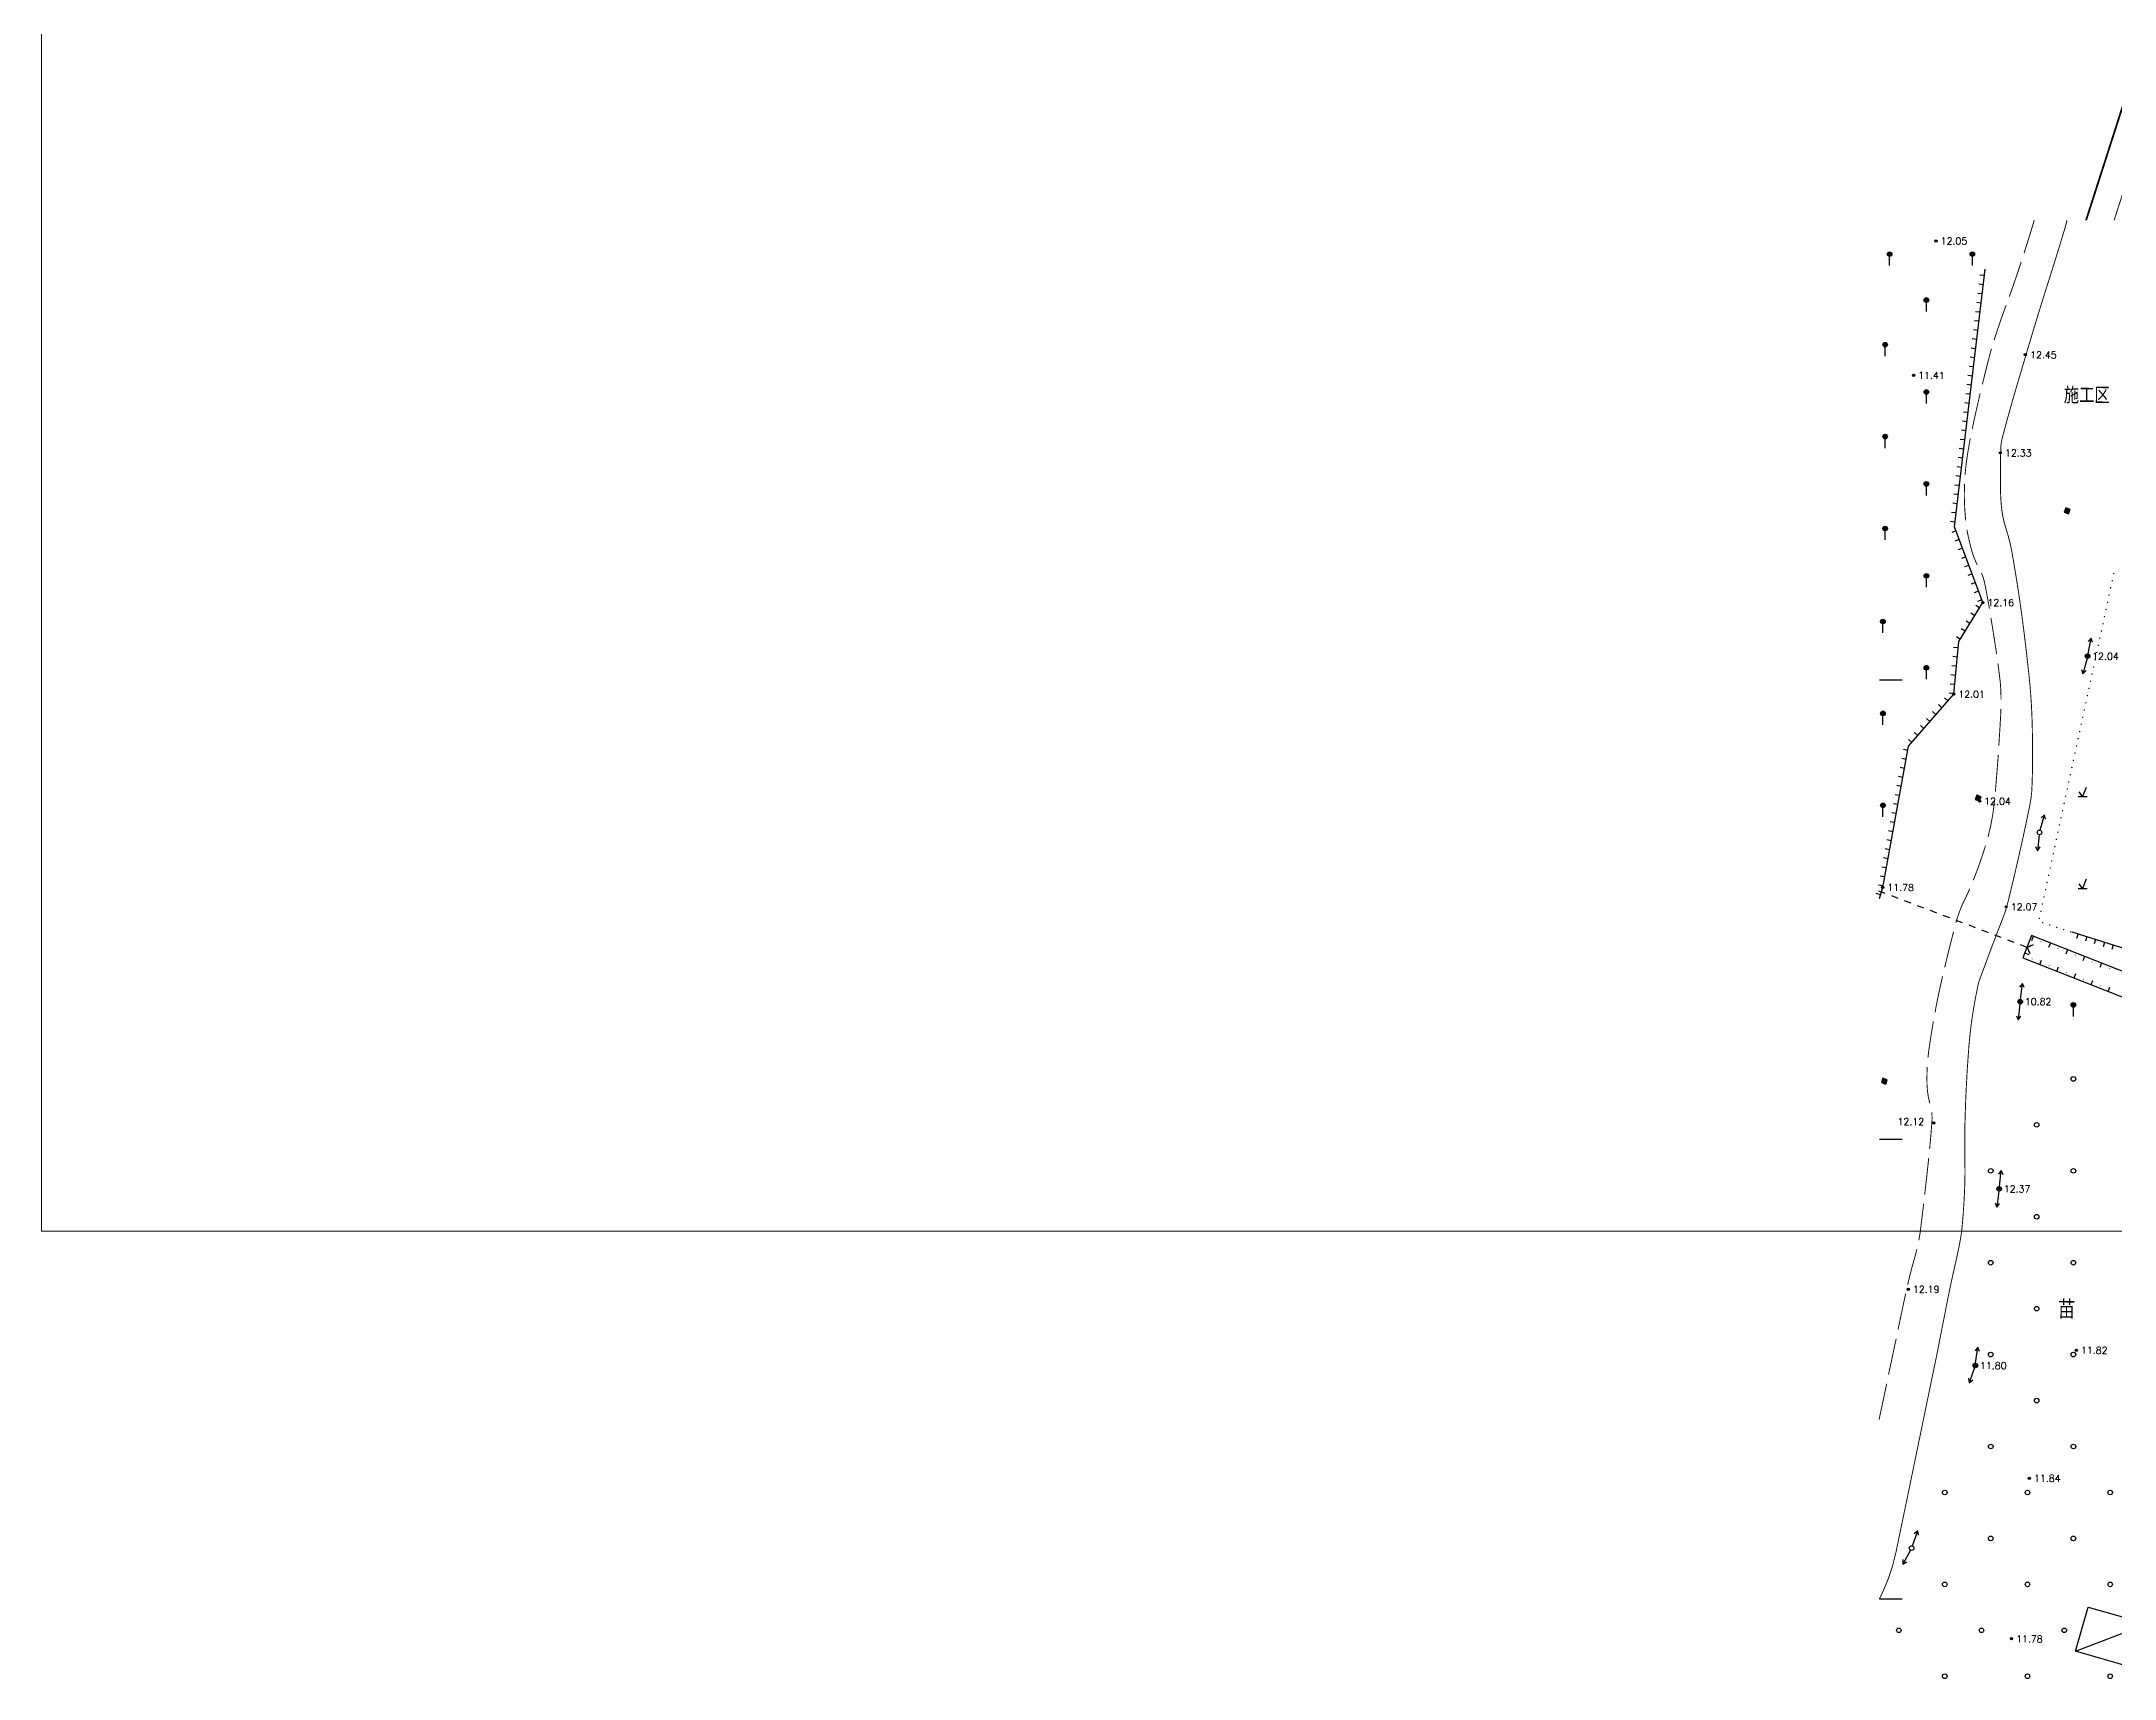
# Model space of a CAD drawing. Extents: x 396500 to 398250, y 1005980 to 1008200.
# Drawn here: x 396550 to 396775.6, y 1006041.3 to 1006219.5 of the extents above; entities that cross this region are included whole.
import ezdxf

# ---------------------------------------------------------------- set-up
doc = ezdxf.new("R2010")
doc.units = 0
doc.header["$LTSCALE"] = 0.5
for name, pattern in [('$RECOVER_080108151758-3', [0]), ('X2', [10, 8, -2]), ('XX82', [10, 8, -2])]:
    doc.linetypes.add(name, pattern=pattern)
doc.layers.get('0').update_dxf_attribs({"linetype": 'CONTINUOUS'})
for name, color, linetype in [('21', 6, 'CONTINUOUS'), ('44', 9, 'CONTINUOUS'), ('45', 9, 'CONTINUOUS'), ('46', 9, 'CONTINUOUS'), ('51', 2, 'CONTINUOUS'), ('84', 42, 'CONTINUOUS'), ('91', 3, 'CONTINUOUS'), ('92', 3, 'CONTINUOUS'), ('93', 3, 'CONTINUOUS'), ('96', 3, 'CONTINUOUS'), ('DLSS', 4, 'CONTINUOUS'), ('ELEVATION', 7, 'CONTINUOUS'), ('POINTCODE', 7, 'CONTINUOUS')]:
    doc.layers.add(name, color=color, linetype=linetype)
doc.layers.add('绘图层', color=6, linetype='CONTINUOUS', lineweight=5)
doc.styles.add('细等线', font='txt.shx', dxfattribs={"bigfont": 'ht.shx'})

# ---------------------------------------------------------------- blocks, each defined once
blk = doc.blocks.new('B919')
blk.add_hatch(color=256).paths.add_polyline_path([(0.5, 2.5, 1), (-0.5, 2.5, 1)])
at = {"linetype": 'Continuous'}
blk.add_line((0, 0), (0, 2), dxfattribs=at)
blk.add_circle((0, 2.5), 0.5)
blk = doc.blocks.new('B8211')
blk.add_hatch(color=256).paths.add_polyline_path([(0.25, 0, 1), (-0.25, 0, 1)])
blk.add_circle((0, 0), 0.25)
blk = doc.blocks.new('B2372')
blk.add_hatch(color=256).paths.add_polyline_path([(0, 0), (1, 0), (1, 1), (0, 1)])
blk.add_lwpolyline([(0, 0), (1, 0), (1, 1), (0, 1)], close=True)
blk = doc.blocks.new('B935')
at = {"linetype": 'Continuous'}
blk.add_circle((0, 0), 0.5, dxfattribs=at)
blk = doc.blocks.new('B914')
at = {"linetype": 'Continuous'}
for p, q in [((-1, 0), (1, 0)), ((0, 0), (-0.75, 1)), ((0.75, 2), (0, 0))]:
    blk.add_line(p, q, dxfattribs=at)

msp = doc.modelspace()

# ---------------------------------------------------------------- linework, layer by layer
at = {"layer": '21', "color": 6, "linetype": 'Continuous'}
msp.add_lwpolyline([(396777.61, 1006042.5), (396771.36, 1006044.29), (396772.73, 1006049.08), (396779.13, 1006047.26)], close=True, dxfattribs=at)
msp.add_lwpolyline([(396771.36, 1006044.29), (396779.13, 1006047.26)], dxfattribs=at)
at = {"layer": '44', "color": 9, "linetype": 'Continuous', "const_width": 0.1}
msp.add_lwpolyline([(396770.42, 1006200, -0.016538), (396770.19, 1006199.12, -0.005271), (396768.43, 1006193.42, 0.004816), (396766.5, 1006187.17, 0.000673), (396765.93, 1006185.26, 0.000344), (396764.82, 1006181.5, 0.006657), (396763.42, 1006176.49, 0.036626), (396763.24, 1006175.56, 0.019425), (396763.22, 1006175.34, 0.003397), (396763.19, 1006174.08, 0.012011), (396763.19, 1006170.33, 0.023982), (396763.33, 1006168.46, 0.049298), (396763.78, 1006166.44, -0.036843), (396764.45, 1006163.76, -0.005367), (396765.12, 1006159.68, -0.005472), (396765.68, 1006155.67, -0.004936), (396766.21, 1006151.17, -0.008134), (396766.47, 1006148.43, -0.013297), (396766.64, 1006144.92, -0.00967), (396766.66, 1006140.09, -0.005168), (396766.61, 1006138.39, -0.01295), (396766.57, 1006137.71, -0.027272), (396766.39, 1006136.44, -0.006357), (396765.24, 1006131.07, -0.004625), (396763.95, 1006125.63, -0.027239), (396763.68, 1006124.72, -0.004685), (396763.1, 1006123.19, 0.002613), (396762.05, 1006120.44, 0.000799), (396761.2, 1006118.14, 0.002212), (396760.89, 1006117.31, 0.033284), (396760.74, 1006116.77, 0.009209), (396760.35, 1006114.79, 0.02457), (396759.74, 1006110.09, 0.013727), (396759.31, 1006101.62, 0.01114), (396759.31, 1006097.5, -0.015522), (396759.28, 1006094.55, -0.012343), (396759.02, 1006090.61, -0.025589), (396758.75, 1006088.72, -0.009093), (396758.2, 1006086.14, 0.008089), (396757.57, 1006083.24, 0.001244), (396756.53, 1006077.96, -0.002773), (396756.06, 1006075.6, -0.000298), (396755.73, 1006074.03, -0.000034), (396752.87, 1006060.18, -0.000289), (396752.4, 1006057.93, -0.000221), (396751.79, 1006054.98, -0.056448), (396750.43, 1006050.88, -0.001948), (396750, 1006049.96)], format="xyb", dxfattribs=at)
at = {"layer": '44', "color": 9, "linetype": 'XX82', "const_width": 0.1}
for points in [[(396766.86, 1006200, 0.001363), (396766.71, 1006199.52, -0.004727), (396765.75, 1006196.42)], [(396765.44, 1006195.47, -0.000659), (396765.3, 1006195.04, -0.006855), (396764.14, 1006191.68, -0.006855)], [(396763.79, 1006190.74, -0.000689), (396763.67, 1006190.41, 0.013218), (396762.53, 1006187.08, 0.000713), (396762.49, 1006186.96, 0.000713)], [(396762.2, 1006186.01, 0.006614), (396761.89, 1006184.87, 0.003495), (396761.21, 1006182.13, 0.003495)], [(396760.97, 1006181.16, 0.001344), (396760.73, 1006180.1, 0.005971), (396760.1, 1006177.26, 0.005971)], [(396759.9, 1006176.28, 0.00998), (396759.56, 1006174.3, 0.019088), (396759.34, 1006172.45, 0.001018), (396759.33, 1006172.32, 0.001018)], [(396759.28, 1006171.32, 0.007826), (396759.25, 1006170.3, 0.016442), (396759.29, 1006168.71, 0.013437), (396759.4, 1006167.33, 0.013437)], [(396759.53, 1006166.34, 0.010857), (396759.67, 1006165.62, 0.018483), (396760.09, 1006163.93, 0.048317), (396760.65, 1006162.51, 0.048317)], [(396761.11, 1006161.62, -0.046774), (396761.42, 1006160.69, -0.010526), (396761.58, 1006159.93, -0.003401), (396761.98, 1006157.73, -0.003401)], [(396762.14, 1006156.74, -0.005327), (396762.76, 1006152.79, -0.005327)], [(396762.9, 1006151.8, -0.001862), (396763.08, 1006150.41, -0.030878), (396763.24, 1006148.11, -0.002163), (396763.24, 1006147.82, -0.002163)], [(396763.23, 1006146.82, -0.005418), (396763.2, 1006146.09, -0.003025), (396763, 1006142.82, -0.003025)], [(396762.94, 1006141.83, -0.001343), (396762.83, 1006140.38, -0.002772), (396762.66, 1006138.24, -0.000898), (396762.63, 1006137.84, -0.000898)], [(396762.53, 1006136.84, -0.000511), (396762.51, 1006136.62, -0.040941), (396761.83, 1006132.91, -0.040941)], [(396761.55, 1006131.95, -0.022287), (396760.22, 1006128.18, -0.022287)], [(396759.83, 1006127.26, -0.001833), (396759.7, 1006126.96, -0.011929), (396759.26, 1006126.02, 0.015701), (396758.93, 1006125.3, 0.033499), (396758.33, 1006123.56, 0.033499)], [(396758.08, 1006122.59, 0.006035), (396757.11, 1006118.71, 0.006035)], [(396756.88, 1006117.74, 0.000794), (396756.76, 1006117.22, 0.009807), (396756.06, 1006113.82, 0.009807)], [(396755.88, 1006112.84, 0.008907), (396755.39, 1006109.72, 0.009455), (396755.29, 1006108.88, 0.009455)], [(396755.21, 1006107.88, 0.022278), (396755.19, 1006105.9, 0.057031), (396755.49, 1006103.91, 0.057031)], [(396755.7, 1006102.94, -0.044986), (396755.73, 1006102.1, -0.007993), (396755.56, 1006099.91, -0.00103), (396755.47, 1006098.95, -0.00103)], [(396755.37, 1006097.95, -0.002233), (396755.15, 1006095.88, -0.000805), (396754.93, 1006093.98, -0.000805)], [(396754.82, 1006092.98, -0.001169), (396754.49, 1006090.23, -0.01461), (396754.35, 1006089.31, -0.003194), (396754.3, 1006089.02, -0.003194)], [(396754.09, 1006088.04, -0.012312), (396753.8, 1006086.96, 0.015178), (396753.08, 1006084.17, 0.015178)], [(396752.86, 1006083.2, 0.000636), (396752.03, 1006079.28, 0.000636)], [(396751.83, 1006078.3, 0.000016), (396751.81, 1006078.21, -0.000161), (396751, 1006074.39, -0.000161)], [(396750.8, 1006073.41, -0.000165), (396749.97, 1006069.5, -0.000165)]]:
    msp.add_lwpolyline(points, format="xyb", dxfattribs=at)
at = {"layer": '45', "color": 9, "linetype": 'Continuous'}
for points in [[(396750.65, 1006126.74), (396749.95, 1006127.01)], [(396752.05, 1006126.21), (396751.35, 1006126.48)], [(396753.45, 1006125.68), (396752.75, 1006125.94)], [(396754.85, 1006125.14), (396754.15, 1006125.41)], [(396756.26, 1006124.61), (396755.55, 1006124.88)], [(396757.66, 1006124.08), (396756.96, 1006124.34)], [(396759.06, 1006123.55), (396758.36, 1006123.81)], [(396760.46, 1006123.01), (396759.76, 1006123.28)], [(396761.86, 1006122.48), (396761.16, 1006122.75)], [(396763.27, 1006121.95), (396762.57, 1006122.21)], [(396764.67, 1006121.42), (396763.97, 1006121.68)], [(396766.07, 1006120.88), (396766.76, 1006121.19)], [(396766.07, 1006120.88), (396765.37, 1006121.15)], [(396766.07, 1006120.88), (396766.38, 1006120.2)]]:
    msp.add_lwpolyline(points, dxfattribs=at)
at = {"layer": '51', "color": 2, "linetype": 'Continuous'}
for points in [[(396772.71, 1006152.81), (396773.05, 1006154.53)], [(396773.21, 1006154.06), (396773.05, 1006154.53), (396772.72, 1006154.15)], [(396772.01, 1006151.12), (396772.14, 1006150.64), (396772.49, 1006150.99)], [(396772.6, 1006152.33), (396772.14, 1006150.64)], [(396767.49, 1006133.63), (396767.96, 1006135.32)], [(396768.08, 1006134.84), (396767.96, 1006135.32), (396767.6, 1006134.97)], [(396767.4, 1006133.14), (396767.2, 1006131.4)], [(396767, 1006131.86), (396767.2, 1006131.4), (396767.5, 1006131.81)], [(396765.76, 1006116.5), (396765.56, 1006116.96), (396765.26, 1006116.56)], [(396765.36, 1006115.22), (396765.56, 1006116.96)], [(396765.3, 1006114.72), (396765.11, 1006112.99)], [(396764.91, 1006113.44), (396765.11, 1006112.99), (396765.4, 1006113.39)], [(396763.47, 1006096.14), (396763.27, 1006096.6), (396762.97, 1006096.19)], [(396763.07, 1006094.86), (396763.27, 1006096.6)], [(396763.01, 1006094.36), (396762.78, 1006092.63)], [(396762.59, 1006093.09), (396762.78, 1006092.63), (396763.08, 1006093.02)], [(396760.91, 1006076.9), (396760.72, 1006077.37), (396760.41, 1006076.97)], [(396760.48, 1006075.63), (396760.72, 1006077.37)], [(396759.7, 1006073.99), (396759.79, 1006073.5), (396760.17, 1006073.82)], [(396760.37, 1006075.15), (396759.79, 1006073.5)], [(396753.59, 1006055.75), (396754.17, 1006057.4)], [(396754.26, 1006056.91), (396754.17, 1006057.4), (396753.79, 1006057.08)], [(396752.54, 1006054.26), (396752.55, 1006053.76), (396752.98, 1006054.02)], [(396753.39, 1006055.3), (396752.55, 1006053.76)]]:
    msp.add_lwpolyline(points, dxfattribs=at)
for centre in [(396772.66, 1006152.57), (396767.43, 1006133.39), (396765.33, 1006114.97), (396763.04, 1006094.61), (396760.45, 1006075.38), (396753.51, 1006055.52)]:
    msp.add_circle(centre, 0.25, dxfattribs=at)
at = {"layer": '84', "color": 42, "linetype": 'Continuous'}
for points in [[(396750, 1006126.2), (396750.37, 1006127.4), (396753.19, 1006142.77), (396758.09, 1006148.44), (396758.64, 1006154.15), (396761.26, 1006158.39), (396758.18, 1006166.63), (396761.53, 1006194.69)], [(396761.44, 1006193.97), (396760.94, 1006194.03)], [(396761.2, 1006191.98), (396760.71, 1006192.04)], [(396761.32, 1006192.97), (396760.82, 1006193.03)], [(396760.85, 1006189), (396760.35, 1006189.06)], [(396760.97, 1006190), (396760.47, 1006190.05)], [(396761.08, 1006190.99), (396760.59, 1006191.05)], [(396760.61, 1006187.02), (396760.11, 1006187.08)], [(396760.73, 1006188.01), (396760.23, 1006188.07)], [(396760.37, 1006185.03), (396759.88, 1006185.09)], [(396760.49, 1006186.02), (396760, 1006186.08)], [(396760.02, 1006182.05), (396759.52, 1006182.11)], [(396760.14, 1006183.04), (396759.64, 1006183.1)], [(396760.26, 1006184.04), (396759.76, 1006184.1)], [(396759.78, 1006180.07), (396759.29, 1006180.12)], [(396759.9, 1006181.06), (396759.4, 1006181.12)], [(396759.55, 1006178.08), (396759.05, 1006178.14)], [(396759.66, 1006179.07), (396759.17, 1006179.13)], [(396759.31, 1006176.09), (396758.81, 1006176.15)], [(396759.43, 1006177.09), (396758.93, 1006177.15)], [(396758.95, 1006173.11), (396758.46, 1006173.17)], [(396759.07, 1006174.11), (396758.58, 1006174.17)], [(396759.19, 1006175.1), (396758.69, 1006175.16)], [(396758.72, 1006171.13), (396758.22, 1006171.19)], [(396758.83, 1006172.12), (396758.34, 1006172.18)], [(396758.48, 1006169.14), (396757.98, 1006169.2)], [(396758.6, 1006170.14), (396758.1, 1006170.2)], [(396758.24, 1006167.16), (396757.75, 1006167.22)], [(396758.36, 1006168.15), (396757.86, 1006168.21)], [(396758.35, 1006166.19), (396757.88, 1006166.02)], [(396758.7, 1006165.25), (396758.23, 1006165.08)], [(396759.05, 1006164.32), (396758.58, 1006164.14)], [(396759.4, 1006163.38), (396758.93, 1006163.21)], [(396759.75, 1006162.44), (396759.28, 1006162.27)], [(396760.1, 1006161.51), (396759.63, 1006161.33)], [(396760.45, 1006160.57), (396759.98, 1006160.4)], [(396760.8, 1006159.63), (396760.33, 1006159.46)], [(396760.91, 1006157.82), (396760.49, 1006158.08)], [(396761.15, 1006158.7), (396760.68, 1006158.52)], [(396759.33, 1006155.27), (396758.91, 1006155.53)], [(396759.86, 1006156.12), (396759.43, 1006156.38)], [(396760.38, 1006156.97), (396759.96, 1006157.23)], [(396758.58, 1006153.47), (396758.08, 1006153.51)], [(396758.81, 1006154.42), (396758.38, 1006154.68)], [(396758.29, 1006150.48), (396757.79, 1006150.53)], [(396758.38, 1006151.47), (396757.89, 1006151.52)], [(396758.48, 1006152.47), (396757.98, 1006152.52)], [(396758.09, 1006148.49), (396757.6, 1006148.54)], [(396758.19, 1006149.48), (396757.69, 1006149.53)], [(396756.16, 1006146.21), (396755.78, 1006146.53)], [(396756.81, 1006146.96), (396756.44, 1006147.29)], [(396757.47, 1006147.72), (396757.09, 1006148.05)], [(396754.2, 1006143.94), (396753.82, 1006144.26)], [(396754.85, 1006144.69), (396754.47, 1006145.02)], [(396755.51, 1006145.45), (396755.13, 1006145.78)], [(396753.11, 1006142.32), (396752.62, 1006142.41)], [(396753.55, 1006143.18), (396753.17, 1006143.51)], [(396752.57, 1006139.37), (396752.07, 1006139.46)], [(396752.75, 1006140.35), (396752.25, 1006140.44)], [(396752.93, 1006141.34), (396752.44, 1006141.43)], [(396752.21, 1006137.4), (396751.71, 1006137.49)], [(396752.39, 1006138.39), (396751.89, 1006138.48)], [(396751.84, 1006135.43), (396751.35, 1006135.52)], [(396752.03, 1006136.42), (396751.53, 1006136.51)], [(396751.3, 1006132.48), (396750.81, 1006132.57)], [(396751.48, 1006133.47), (396750.99, 1006133.56)], [(396751.66, 1006134.45), (396751.17, 1006134.54)], [(396750.94, 1006130.52), (396750.45, 1006130.61)], [(396751.12, 1006131.5), (396750.63, 1006131.59)], [(396750.58, 1006128.55), (396750.09, 1006128.64)], [(396750.76, 1006129.53), (396750.27, 1006129.62)], [(396750.13, 1006126.61), (396749.65, 1006126.75)], [(396750.4, 1006127.57), (396749.91, 1006127.66)], [(396766.55, 1006122.16), (396765.6, 1006119.75)], [(396785.36, 1006114.77), (396766.55, 1006122.16)], [(396766.75, 1006122.08), (396766.56, 1006121.61)], [(396768.61, 1006121.35), (396768.42, 1006120.88)], [(396783.07, 1006118.73), (396771, 1006122.52)], [(396771.62, 1006122.32), (396771.47, 1006121.84)], [(396772.58, 1006122.02), (396772.43, 1006121.55)], [(396773.53, 1006121.72), (396773.38, 1006121.25)], [(396774.49, 1006121.42), (396774.34, 1006120.95)], [(396765.6, 1006119.75), (396798.19, 1006106.95)], [(396765.82, 1006120.3), (396766.28, 1006120.11)], [(396767.46, 1006119.02), (396767.65, 1006119.49)], [(396770.47, 1006120.62), (396770.29, 1006120.15)], [(396772.33, 1006119.89), (396772.15, 1006119.42)], [(396774.19, 1006119.15), (396774.01, 1006118.69)], [(396775.44, 1006121.13), (396775.29, 1006120.65)], [(396769.33, 1006118.29), (396769.51, 1006118.75)], [(396771.19, 1006117.56), (396771.37, 1006118.02)], [(396773.05, 1006116.83), (396773.23, 1006117.29)], [(396774.91, 1006116.09), (396775.09, 1006116.56)]]:
    msp.add_lwpolyline(points, dxfattribs=at)
at = {"layer": '84', "color": 42, "linetype": 'Continuous', "const_width": 0.05}
for points in [[(396766.44, 1006121.13, 1), (396766.39, 1006121.13, 1)], [(396767.61, 1006121.48, 1), (396767.56, 1006121.48, 1)], [(396766.65, 1006119.62, 1), (396766.6, 1006119.62, 1)], [(396768.51, 1006118.89, 1), (396768.46, 1006118.89, 1)], [(396769.47, 1006120.75, 1), (396769.42, 1006120.75, 1)], [(396771.33, 1006120.02, 1), (396771.28, 1006120.02, 1)], [(396773.19, 1006119.29, 1), (396773.14, 1006119.29, 1)], [(396770.37, 1006118.16, 1), (396770.32, 1006118.16, 1)], [(396772.23, 1006117.42, 1), (396772.18, 1006117.42, 1)], [(396774.1, 1006116.69, 1), (396774.05, 1006116.69, 1)], [(396775.06, 1006118.56, 1), (396775.01, 1006118.56, 1)]]:
    msp.add_lwpolyline(points, format="xyb", close=True, dxfattribs=at)
at = {"layer": '96', "color": 3, "linetype": 'Continuous', "const_width": 0.075}
for points in [[(396775.16, 1006159.96, 1), (396775.18, 1006160.04, 1)], [(396775.33, 1006160.75, 1), (396775.35, 1006160.82, 1)], [(396775.5, 1006161.53, 1), (396775.52, 1006161.6, 1)], [(396774.66, 1006157.62, 1), (396774.67, 1006157.69, 1)], [(396774.83, 1006158.4, 1), (396774.84, 1006158.47, 1)], [(396774.99, 1006159.18, 1), (396775.01, 1006159.26, 1)], [(396774.15, 1006155.27, 1), (396774.17, 1006155.35, 1)], [(396774.32, 1006156.05, 1), (396774.34, 1006156.13, 1)], [(396774.49, 1006156.84, 1), (396774.5, 1006156.91, 1)], [(396773.64, 1006152.93, 1), (396773.66, 1006153, 1)], [(396773.81, 1006153.71, 1), (396773.83, 1006153.78, 1)], [(396773.98, 1006154.49, 1), (396774, 1006154.56, 1)], [(396773.14, 1006150.58, 1), (396773.15, 1006150.65, 1)], [(396773.31, 1006151.36, 1), (396773.32, 1006151.44, 1)], [(396773.48, 1006152.14, 1), (396773.49, 1006152.22, 1)], [(396772.63, 1006148.23, 1), (396772.65, 1006148.31, 1)], [(396772.8, 1006149.02, 1), (396772.82, 1006149.09, 1)], [(396772.97, 1006149.8, 1), (396772.99, 1006149.87, 1)], [(396772.13, 1006145.89, 1), (396772.14, 1006145.96, 1)], [(396772.29, 1006146.67, 1), (396772.31, 1006146.74, 1)], [(396772.46, 1006147.45, 1), (396772.48, 1006147.53, 1)], [(396771.79, 1006144.32, 1), (396771.8, 1006144.4, 1)], [(396771.96, 1006145.11, 1), (396771.97, 1006145.18, 1)], [(396771.28, 1006141.98, 1), (396771.3, 1006142.05, 1)], [(396771.45, 1006142.76, 1), (396771.47, 1006142.83, 1)], [(396771.62, 1006143.54, 1), (396771.64, 1006143.62, 1)], [(396770.78, 1006139.63, 1), (396770.79, 1006139.71, 1)], [(396770.94, 1006140.41, 1), (396770.96, 1006140.49, 1)], [(396771.11, 1006141.2, 1), (396771.13, 1006141.27, 1)], [(396770.27, 1006137.29, 1), (396770.29, 1006137.36, 1)], [(396770.44, 1006138.07, 1), (396770.45, 1006138.14, 1)], [(396770.61, 1006138.85, 1), (396770.62, 1006138.92, 1)], [(396769.76, 1006134.94, 1), (396769.78, 1006135.01, 1)], [(396769.93, 1006135.72, 1), (396769.95, 1006135.8, 1)], [(396770.1, 1006136.5, 1), (396770.12, 1006136.58, 1)], [(396769.26, 1006132.59, 1), (396769.27, 1006132.67, 1)], [(396769.43, 1006133.38, 1), (396769.44, 1006133.45, 1)], [(396769.59, 1006134.16, 1), (396769.61, 1006134.23, 1)], [(396768.75, 1006130.25, 1), (396768.77, 1006130.32, 1)], [(396768.92, 1006131.03, 1), (396768.94, 1006131.1, 1)], [(396769.09, 1006131.81, 1), (396769.1, 1006131.89, 1)], [(396768.24, 1006127.9, 1), (396768.26, 1006127.98, 1)], [(396768.41, 1006128.68, 1), (396768.43, 1006128.76, 1)], [(396768.58, 1006129.47, 1), (396768.6, 1006129.54, 1)], [(396767.91, 1006126.34, 1), (396767.92, 1006126.41, 1)], [(396768.08, 1006127.12, 1), (396768.09, 1006127.19, 1)], [(396767.4, 1006123.99, 1), (396767.42, 1006124.07, 1)], [(396767.57, 1006124.77, 1), (396767.59, 1006124.85, 1)], [(396767.74, 1006125.56, 1), (396767.75, 1006125.63, 1)], [(396767.82, 1006123.55, 1), (396767.75, 1006123.57, 1)], [(396768.58, 1006123.3, 1), (396768.51, 1006123.32, 1)], [(396769.34, 1006123.05, 1), (396769.27, 1006123.08, 1)], [(396770.1, 1006122.81, 1), (396770.03, 1006122.83, 1)], [(396770.86, 1006122.56, 1), (396770.79, 1006122.58, 1)]]:
    msp.add_lwpolyline(points, format="xyb", close=True, dxfattribs=at)
at = {"layer": 'DLSS', "linetype": 'Continuous', "const_width": 0.2, "elevation": -27.35, "flags": 128}
msp.add_lwpolyline([(396838.36, 1006400), (396826.96, 1006366.36), (396781, 1006226.47), (396772.5, 1006200.01), (396772.5, 1006200)], dxfattribs=at)
at = {"layer": 'DLSS', "color": 7, "linetype": 'X2', "const_width": 0.1, "elevation": -27.35, "flags": 128}
msp.add_lwpolyline([(396841.43, 1006400), (396841.11, 1006399.07), (396829.71, 1006365.45), (396783.76, 1006225.57), (396775.55, 1006200)], dxfattribs=at)
at = {"layer": 'POINTCODE', "color": 1, "linetype": 'Continuous'}
for p, q in [((396750, 1006150), (396752.5, 1006150)), ((396750, 1006100), (396752.5, 1006100)), ((396750, 1006050), (396752.5, 1006050))]:
    msp.add_line(p, q, dxfattribs=at)
at = {"layer": '绘图层', "linetype": 'Continuous', "flags": 128}
msp.add_lwpolyline([(396550, 1006440), (396550, 1006090), (396900, 1006090), (396900, 1006440)], close=True, dxfattribs=at)

# ---------------------------------------------------------------- block references
at = {"layer": '46', "color": 9, "xscale": 0.4999999999731996, "yscale": 0.5, "zscale": 0.5, "rotation": 69.7147010799653}
for p in [(396770.59, 1006168.06), (396760.91, 1006136.79), (396750.69, 1006106.01)]:
    msp.add_blockref('B2372', p, dxfattribs=at)
at = {"layer": '91', "color": 3, "linetype": '$RECOVER_080108151758-3', "xscale": 0.5, "yscale": 0.5, "zscale": 0.5}
for p in [(396772.12, 1006137.29), (396772.12, 1006127.29)]:
    msp.add_blockref('B914', p, dxfattribs=at)
at = {"layer": '92', "color": 3, "linetype": '$RECOVER_080108151758-3', "xscale": 0.5, "yscale": 0.5, "zscale": 0.5}
for p in [(396751.12, 1006195.06), (396760.12, 1006195.06), (396755.12, 1006190.06), (396750.63, 1006185.21), (396755.12, 1006180.06), (396750.63, 1006175.21), (396755.12, 1006170.06), (396750.63, 1006165.21), (396755.12, 1006160.06), (396750.39, 1006155.09), (396755.12, 1006150.06), (396750.39, 1006145.09), (396750.39, 1006135.09)]:
    msp.add_blockref('B919', p, dxfattribs=at)
at = {"layer": '92', "color": 3, "linetype": 'Continuous', "xscale": 0.5, "yscale": 0.5, "zscale": 0.5}
msp.add_blockref('B919', (396771.12, 1006113.37), dxfattribs=at)
at = {"layer": '93', "color": 3, "linetype": '$RECOVER_080108151758-3', "xscale": 0.5, "yscale": 0.5, "zscale": 0.5}
for p in [(396771.12, 1006106.57), (396767.12, 1006101.57), (396762.12, 1006096.57), (396771.12, 1006096.57), (396767.12, 1006091.57), (396762.12, 1006086.57), (396771.12, 1006086.57), (396767.12, 1006081.57), (396762.12, 1006076.57), (396771.12, 1006076.57), (396767.12, 1006071.57), (396762.12, 1006066.57), (396771.12, 1006066.57), (396757.12, 1006061.57), (396766.12, 1006061.57), (396775.12, 1006061.57), (396762.12, 1006056.57), (396771.12, 1006056.57), (396757.12, 1006051.57), (396766.12, 1006051.57), (396775.12, 1006051.57), (396752.12, 1006046.57), (396761.12, 1006046.57), (396770.12, 1006046.57), (396757.12, 1006041.57), (396766.12, 1006041.57), (396775.12, 1006041.57)]:
    msp.add_blockref('B935', p, dxfattribs=at)
at = {"layer": 'ELEVATION', "color": 42, "xscale": 0.4999999999889528, "yscale": 0.5, "zscale": 0.5, "rotation": 359.7518383878652}
for p in [(396756.17, 1006197.74, 12.05), (396765.9, 1006185.36, 12.45), (396753.72, 1006183.12, 11.42), (396763.17, 1006174.69, 12.33), (396761.26, 1006158.39, 12.16), (396772.66, 1006152.57, 12.04), (396758.09, 1006148.44, 12.01), (396760.91, 1006136.79, 12.04), (396750.37, 1006127.4, 11.78), (396763.8, 1006125.29, 12.07), (396765.33, 1006114.97, 10.82), (396755.92, 1006101.77, 12.12), (396763.04, 1006094.61, 12.37), (396753.15, 1006083.68, 12.19), (396771.44, 1006077.05, 11.82), (396760.45, 1006075.38, 11.8), (396766.33, 1006063.11, 11.84)]:
    msp.add_blockref('B8211', p, dxfattribs=at)
at = {"layer": 'ELEVATION', "color": 42, "linetype": 'Continuous', "xscale": 0.4999999999889528, "yscale": 0.5, "zscale": 0.5, "rotation": 359.7518383878652}
msp.add_blockref('B8211', (396764.38, 1006045.65, 11.78), dxfattribs=at)

# ---------------------------------------------------------------- texts
at = {"color": 3, "style": '细等线'}
msp.add_text('施工区', height=1.75, rotation=359.7518, dxfattribs=at).set_placement((396770.07, 1006180.08))
at = {"color": 4, "linetype": 'Continuous', "style": '细等线'}
msp.add_text('苗', height=2, rotation=359.7518, dxfattribs=at).set_placement((396769.42, 1006080.48))
at = {"layer": 'ELEVATION', "color": 42, "style": '细等线'}
for s, p in [('12.05', (396756.67, 1006197.37, 12.05)), ('12.45', (396766.4, 1006184.98, 12.45)), ('11.41', (396754.22, 1006182.74, 11.42)), ('12.33', (396763.67, 1006174.31, 12.33)), ('12.16', (396761.76, 1006158.01, 12.16)), ('12.04', (396773.16, 1006152.19, 12.04)), ('12.01', (396758.59, 1006148.06, 12.01)), ('12.04', (396761.41, 1006136.41, 12.04)), ('11.78', (396750.87, 1006127.03, 11.78)), ('12.07', (396764.3, 1006124.92, 12.07)), ('10.82', (396765.83, 1006114.6, 10.82)), ('12.12', (396751.98, 1006101.55, 12.12)), ('12.37', (396763.54, 1006094.23, 12.37)), ('12.19', (396753.65, 1006083.3, 12.19)), ('11.82', (396771.94, 1006076.68, 11.82)), ('11.80', (396760.95, 1006075.01, 11.8)), ('11.84', (396766.83, 1006062.73, 11.84))]:
    msp.add_text(s, height=0.75, rotation=359.7518, dxfattribs=at).set_placement(p)
at = {"layer": 'ELEVATION', "color": 42, "linetype": 'Continuous', "style": '细等线'}
msp.add_text('11.78', height=0.75, rotation=359.7518, dxfattribs=at).set_placement((396764.88, 1006045.27, 11.78))

doc.saveas('drawing.dxf')
